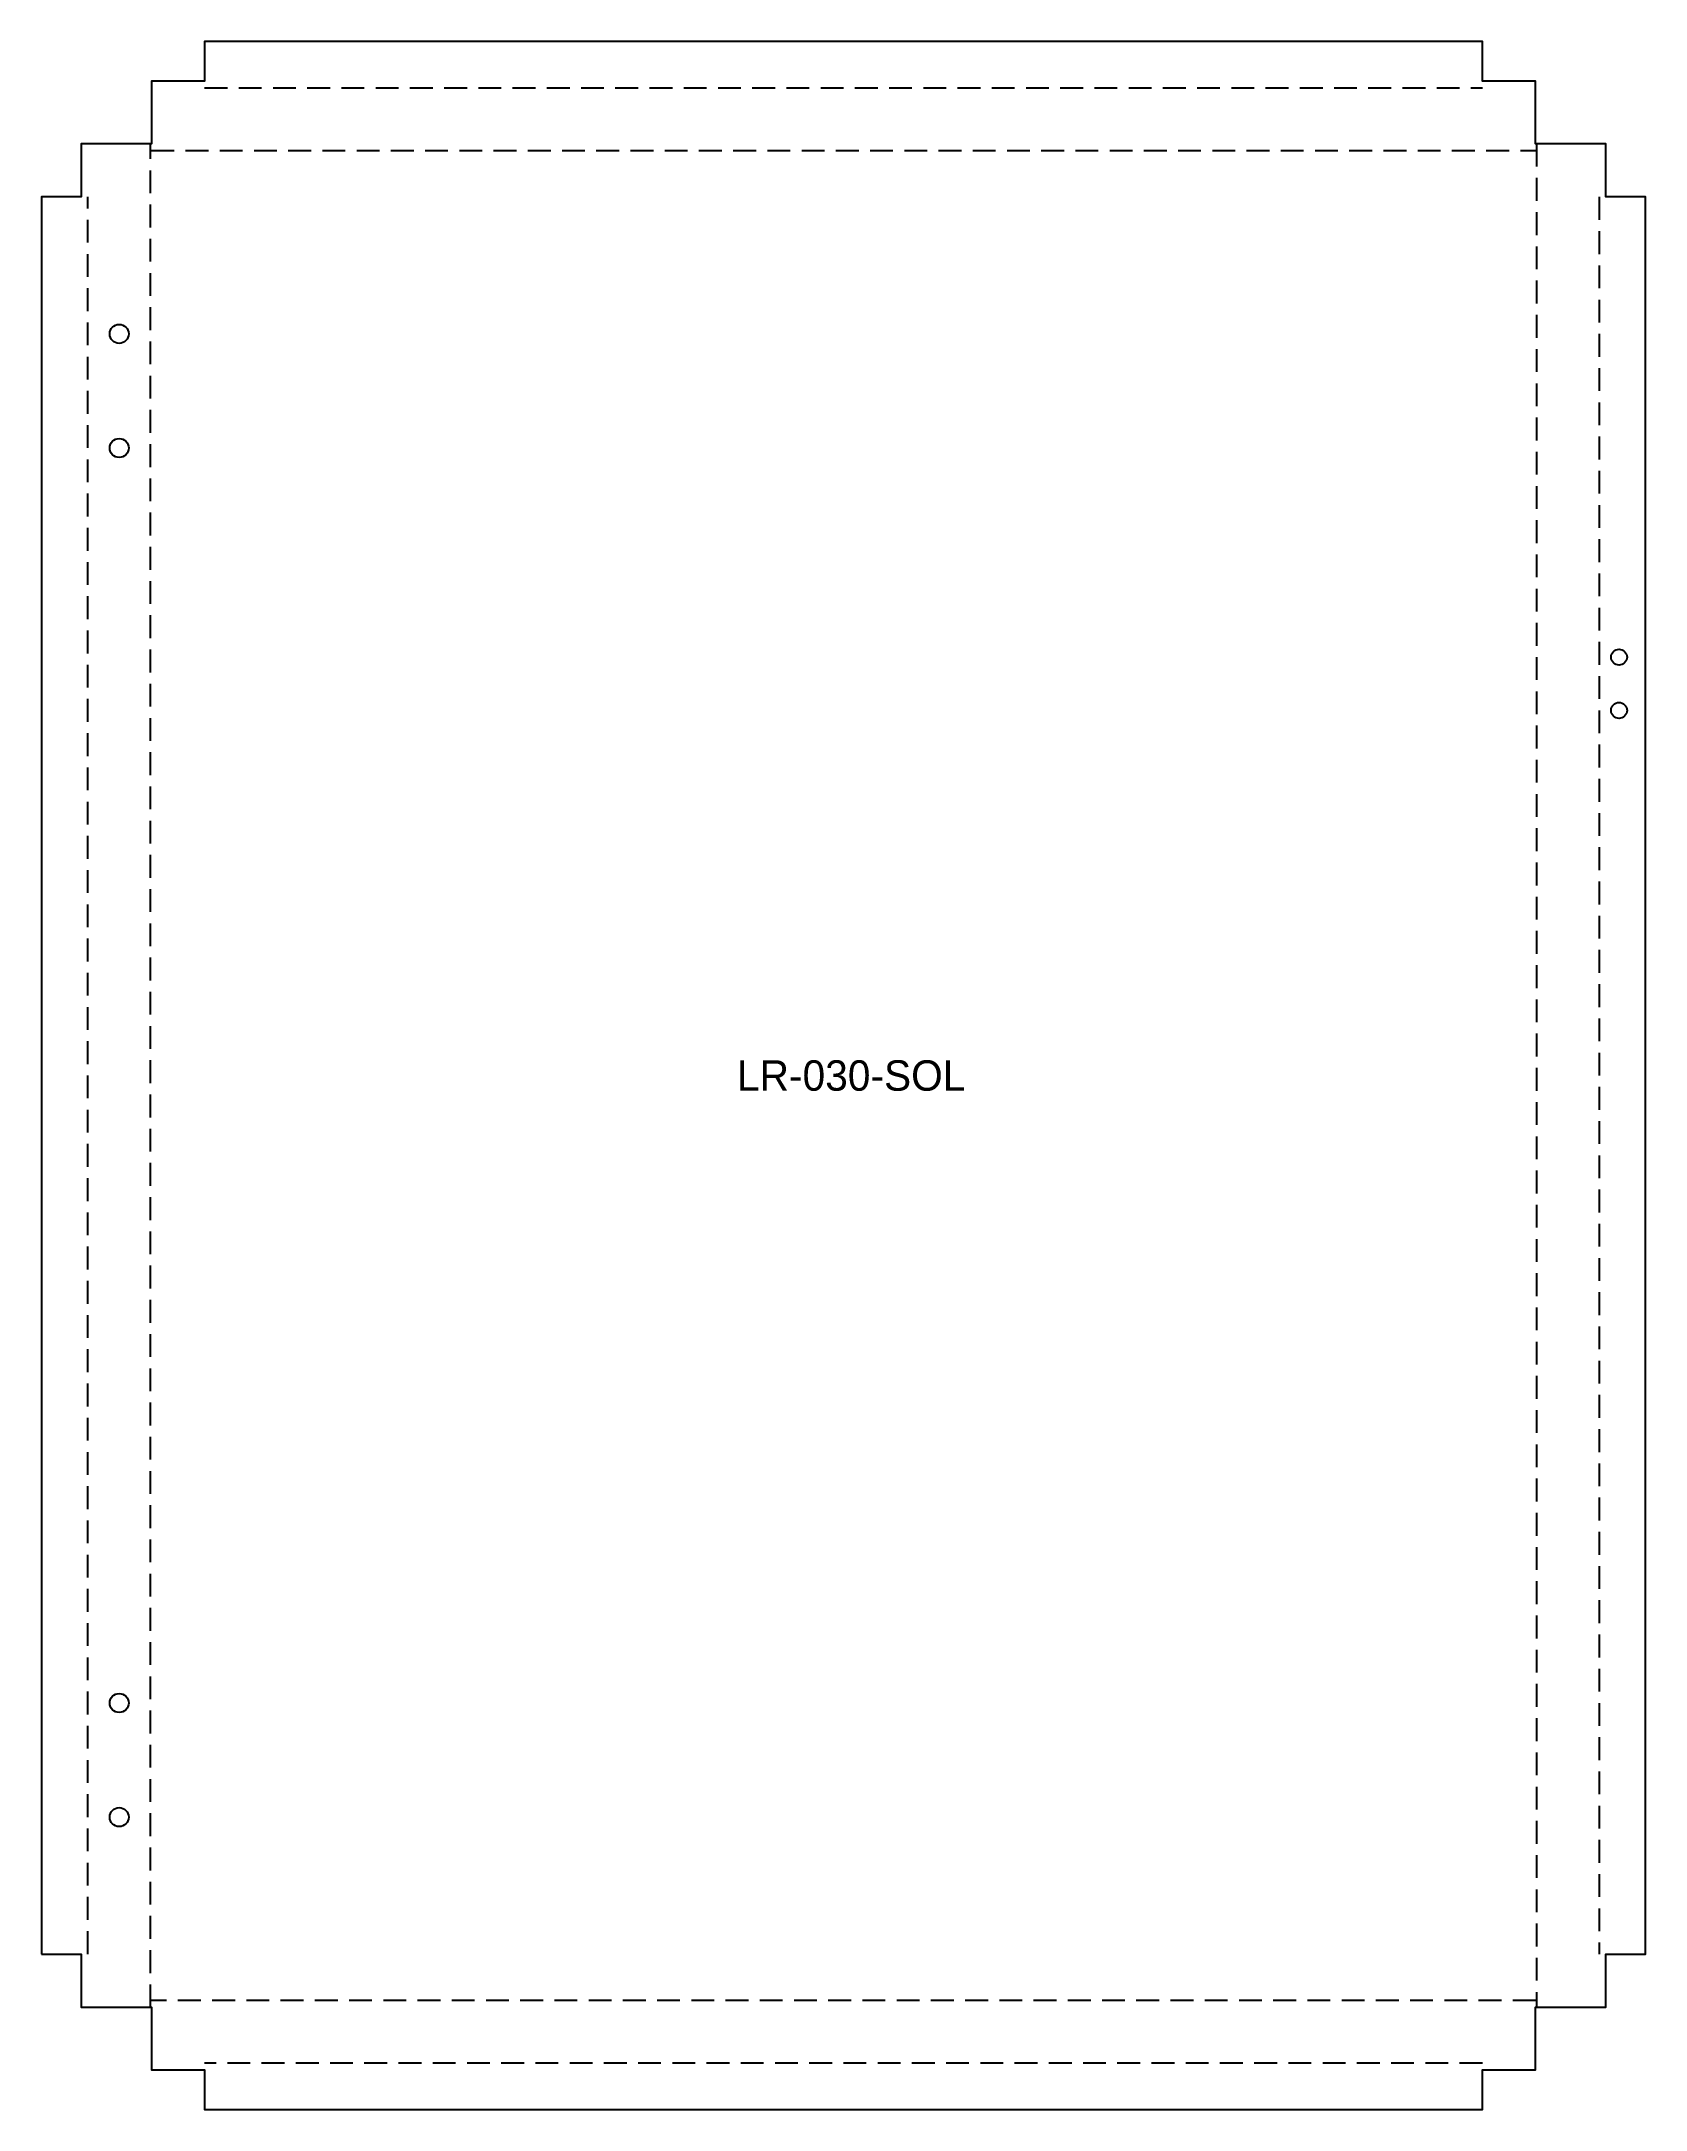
# Model space of a CAD drawing. Header units: millimetres. Extents: x 0 to 422, y 0 to 544.
import ezdxf

# ---------------------------------------------------------------- set-up
doc = ezdxf.new("R2010")
doc.units = ezdxf.units.MM
doc.linetypes.add('DASHED', pattern=[9, 6, -3])
for name, color, linetype in [('CORTE', 7, 'CONTINUOUS'), ('DOBRA_CIMA', 5, 'DASHED'), ('GRAVACAO', 3, 'CONTINUOUS')]:
    doc.layers.add(name, color=color, linetype=linetype)

msp = doc.modelspace()

# ---------------------------------------------------------------- linework, layer by layer
at = {"layer": 'CORTE'}
msp.add_lwpolyline([(0, 40.9221), (10.4611, 40.9221), (10.4611, 26.9221), (28.9221, 26.9221), (28.9221, 10.4611), (42.9221, 10.4611), (42.9221, 0), (378.9221, 0), (378.9221, 10.4611), (392.9221, 10.4611), (392.9221, 26.9221), (411.3832, 26.9221), (411.3832, 40.9221), (421.8442, 40.9221), (421.8442, 502.9221), (411.3832, 502.9221), (411.3832, 516.9221), (392.9221, 516.9221), (392.9221, 533.3832), (378.9221, 533.3832), (378.9221, 543.8442), (42.9221, 543.8442), (42.9221, 533.3832), (28.9221, 533.3832), (28.9221, 516.9221), (10.4611, 516.9221), (10.4611, 502.9221), (0, 502.9221)], close=True, dxfattribs=at)
for centre, radius in [((20.4611, 466.9221), 2.5), ((20.4611, 436.9221), 2.5), ((414.8442, 381.9221), 2.1), ((414.8442, 367.9221), 2.1), ((20.4611, 106.9221), 2.5), ((20.4611, 76.9221), 2.5)]:
    msp.add_circle(centre, radius, dxfattribs=at)
at = {"layer": 'DOBRA_CIMA', "linetype": 'DASHED'}
for p, q in [((42.9221, 531.6137), (378.9221, 531.6137)), ((28.6916, 26.9221), (28.6916, 516.9221)), ((393.1527, 516.9221), (393.1527, 26.9221)), ((28.9221, 515.1527), (392.9221, 515.1527)), ((12.2305, 40.9221), (12.2305, 502.9221)), ((409.6137, 502.9221), (409.6137, 40.9221)), ((392.9221, 28.6916), (28.9221, 28.6916)), ((378.9221, 12.2305), (42.9221, 12.2305))]:
    msp.add_line(p, q, dxfattribs=at)

# ---------------------------------------------------------------- texts
at = {"layer": 'GRAVACAO'}
msp.add_text('LR-030-SOL', height=8, dxfattribs=at).set_placement((182.9221, 267.9221))

doc.saveas('drawing.dxf')
